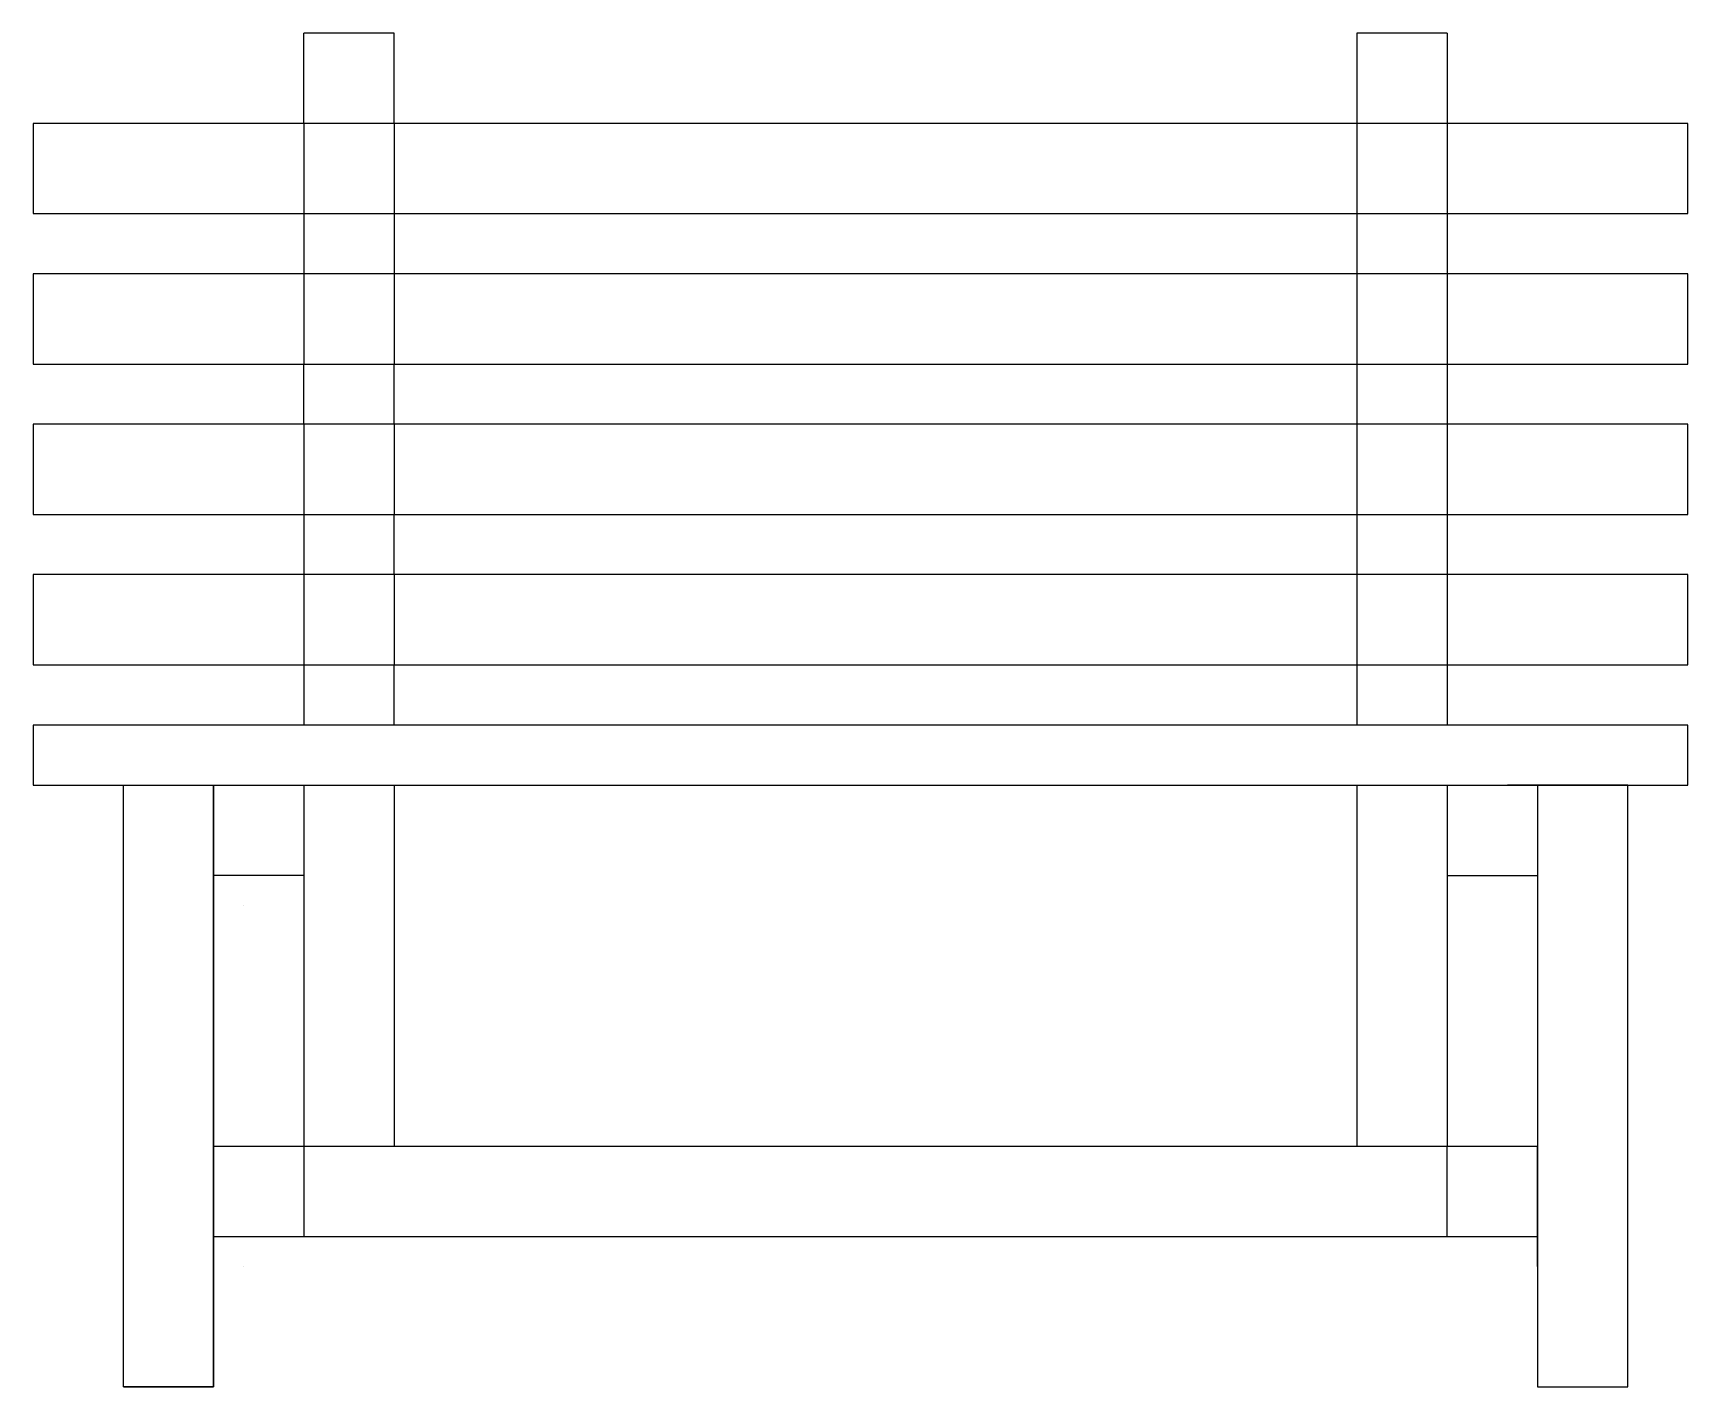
# Model space of a CAD drawing. Header units: inches. Extents: x 34.7 to 40.2, y 32 to 36.5.
import ezdxf

# ---------------------------------------------------------------- set-up
doc = ezdxf.new("R2010")
doc.units = ezdxf.units.IN
doc.header["$MEASUREMENT"] = 0
doc.linetypes.add('ACAD_ISO02W100', pattern=[15, 12, -3])
doc.layers.get('0').update_dxf_attribs({"lineweight": 25})
doc.layers.add('layer 1', color=178, linetype='ACAD_ISO02W100', lineweight=25, true_color=0x000000)

msp = doc.modelspace()

# ---------------------------------------------------------------- linework, layer by layer
for p, q in [((35.6, 36.2), (35.6, 36.5)), ((35.9, 36.5), (35.6, 36.5)), ((35.9, 36.2), (35.9, 36.5)), ((39.4, 36.5), (39.1, 36.5)), ((39.1, 36.5), (39.1, 36.2)), ((39.4, 36.5), (39.4, 36.2)), ((40.2, 36.2), (34.7, 36.2)), ((34.7, 36.2), (34.7, 35.9)), ((40.2, 35.9), (40.2, 36.2)), ((34.7, 35.9), (40.2, 35.9)), ((35.6, 35.9), (35.6, 35.7)), ((35.9, 35.9), (35.9, 35.7)), ((39.1, 35.9), (39.1, 35.7)), ((39.4, 35.9), (39.4, 35.7)), ((40.2, 35.7), (34.7, 35.7)), ((34.7, 35.7), (34.7, 35.4)), ((40.2, 35.4), (40.2, 35.7)), ((34.7, 35.4), (40.2, 35.4)), ((35.6, 35.2), (35.6, 35.4)), ((35.9, 35.2), (35.9, 35.4)), ((39.1, 35.4), (39.1, 35.2)), ((39.4, 35.4), (39.4, 35.2)), ((40.2, 35.2), (34.7, 35.2)), ((34.7, 35.2), (34.7, 34.9)), ((40.2, 34.9), (40.2, 35.2)), ((34.7, 34.9), (40.2, 34.9)), ((35.6, 34.9), (35.6, 34.7)), ((35.9, 34.7), (35.9, 34.9)), ((39.1, 34.9), (39.1, 34.7)), ((39.4, 34.9), (39.4, 34.7)), ((40.2, 34.7), (34.7, 34.7)), ((34.7, 34.7), (34.7, 34.4)), ((40.2, 34.4), (40.2, 34.7)), ((34.7, 34.4), (40.2, 34.4)), ((35.6, 34.4), (35.6, 34.2)), ((35.9, 34.2), (35.9, 34.4)), ((39.1, 34.4), (39.1, 34.2)), ((39.4, 34.4), (39.4, 34.2)), ((40.2, 34.2), (34.7, 34.2)), ((34.7, 34.2), (34.7, 34)), ((40.2, 34), (40.2, 34.2)), ((34.7, 34), (40.2, 34)), ((35, 32), (35, 34)), ((35, 34), (35.3, 34)), ((35.3, 34), (35.3, 32)), ((35.3, 32), (35.3, 34)), ((35.3, 34), (35.4, 34)), ((35.3, 32.4), (35.3, 34)), ((35.3, 34), (35.3, 32.8)), ((35.3, 32.8), (35.3, 34)), ((35.6, 34), (35.6, 32.8)), ((35.9, 34), (35.9, 32.8)), ((39.1, 34), (39.1, 32.8)), ((39.4, 34), (39.4, 32.8)), ((39.7, 34), (39.6, 34)), ((40, 34), (39.7, 34)), ((39.7, 34), (39.7, 32)), ((39.7, 34), (39.7, 32.8)), ((40, 32), (40, 34)), ((40, 34), (40.2, 34)), ((35.6, 33.7), (35.3, 33.7)), ((39.4, 33.7), (39.7, 33.7)), ((35.4, 33.6), (35.4, 33.6)), ((35.3, 32.8), (35.4, 32.8)), ((35.3, 32.8), (35.4, 32.8)), ((35.4, 32.8), (39.7, 32.8)), ((39.7, 32.4), (39.7, 32.8)), ((35.3, 32.5), (39.7, 32.5)), ((35.4, 32.4), (35.4, 32.4)), ((35.3, 32), (35, 32)), ((35, 32), (35.3, 32)), ((39.7, 32), (40, 32))]:
    msp.add_line(p, q)
at = {"layer": 'layer 1'}
for p, q in [((35.6, 36.2), (35.6, 35.9)), ((35.9, 36.2), (35.9, 35.9)), ((39.1, 36.2), (39.1, 35.9)), ((39.4, 36.2), (39.4, 35.9)), ((35.6, 35.7), (35.6, 35.4)), ((35.9, 35.7), (35.9, 35.4)), ((39.1, 35.7), (39.1, 35.4)), ((39.4, 35.7), (39.4, 35.4)), ((35.6, 35.2), (35.6, 34.9)), ((35.9, 35.2), (35.9, 34.9)), ((39.1, 35.2), (39.1, 34.9)), ((39.4, 35.2), (39.4, 34.9)), ((35.6, 34.7), (35.6, 34.4)), ((35.9, 34.7), (35.9, 34.4)), ((39.1, 34.7), (39.1, 34.4)), ((39.4, 34.7), (39.4, 34.4)), ((35.6, 32.8), (35.6, 32.5)), ((39.4, 32.5), (39.4, 32.8))]:
    msp.add_line(p, q, dxfattribs=at)

doc.saveas('drawing.dxf')
